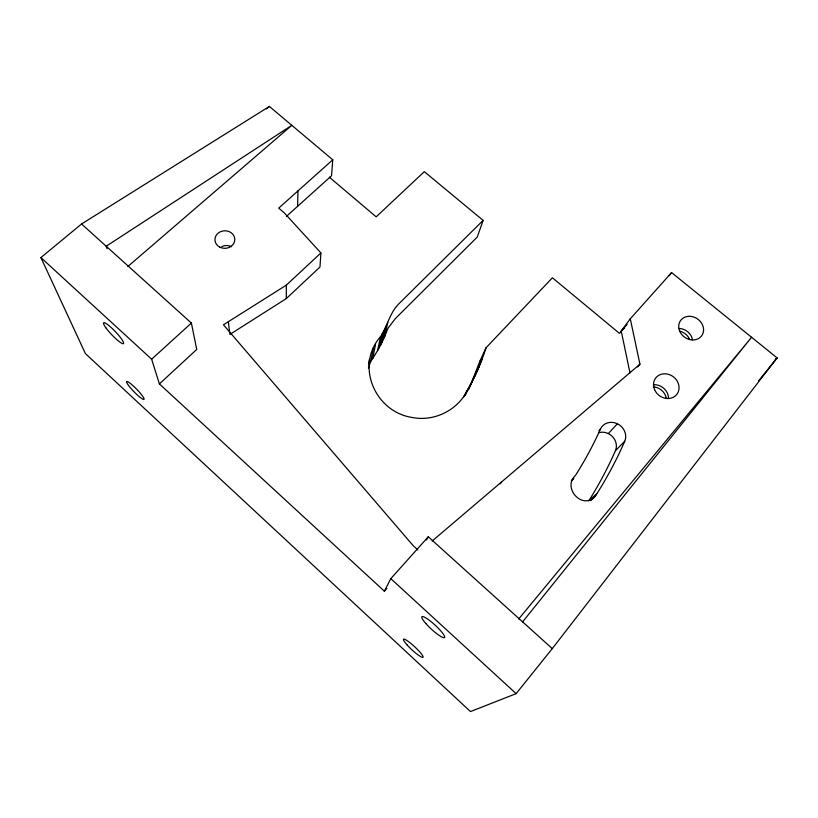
<?xml version="1.0" encoding="UTF-8"?>
<svg xmlns="http://www.w3.org/2000/svg" width="818" height="818" viewBox="0 0 818 818"><rect width="100%" height="100%" fill="white"/><g stroke="black" fill="none" stroke-linecap="round" stroke-linejoin="round"><path stroke-width="1.23" d="M229.878 334.429L286.31 298.58L286.341 285.134L320.912 252.946L284.306 212.915L278.733 208.12L332.762 159.796L269.378 106.432L81.544 223.989L40.9 257.588L85.409 353.601L470.483 711.568L516.138 693.644L552.273 648.623L777.1 357.906L671.578 272.588L630.289 318.795L621.23 331.014L629.972 372.916M286.382 216.443L297.619 206.3L297.956 190.88M329.357 177.22L376.178 216.842L424.317 171.657L483.121 220.379L398.765 303.897C389.644 312.987 387.456 326.034 380.585 336.597C355.135 365.349 374.756 411.474 411.71 417.405C434.941 422.19 459.184 409.46 468.622 387.936C475.677 375.145 481.7 361.75 486.045 347.783L552.395 277.783L619.482 333.376L624.512 327.742M320.912 252.946L319.961 267.036L286.31 298.58M332.762 159.796L331.535 175.768L297.619 206.3M368.499 364.194L369.46 359.327M368.397 368.1L370.789 361.178L373.56 347.476M370.789 361.178L372.65 358.611L375.482 344.848M372.65 358.611L377.599 350.574L380.585 336.597M377.599 350.574L379.123 347.844L382.149 333.795M379.123 347.844L380.595 345.094L383.662 330.973M380.595 345.094L381.996 342.313L385.104 328.13M381.996 342.313L383.335 339.521L386.485 325.267M383.335 339.521L384.613 336.709L387.804 322.374M470.289 385.748L479.818 361.311L486.045 347.783M483.121 220.379L477.252 237.067L395.268 318.683L388.059 328.171L384.613 336.709M463.653 396.996L464.614 394.9M464.604 395.646L466.158 392.272M464.573 395.932L466.649 391.433M465.013 395.155L467.098 390.646M465.432 394.368L466.464 392.119M465.473 394.746L468.622 387.936M467.876 390.145L470.524 384.429M475.943 372.558L482.078 359.327M468.632 388.949L472.375 380.891M474.522 376.096L480.616 362.967M473.039 379.613L479.103 366.576M470.197 385.851L477.518 370.186M468.642 389.225L469.89 386.617M40.9 257.588L151.647 359.204L159.398 383.918L384.368 591.179L390.81 578.653L428.295 536.782L552.273 648.623M590.688 500.483L595.034 496.444L598.602 490.974A455.135 404.9 -3.5 0 0 624.737 441.291A13.671 12.331 39.9 0 0 617.6 423.867L614.308 422.671A13.671 12.331 39.9 0 0 600.473 429.041L598.899 430.81M600.473 429.041A427.569 380.002 -3.3 0 1 575.575 475.268C561.925 487.416 582.079 510.452 595.034 496.444M426.454 539.962L428.295 536.782M588.663 500.872L589.829 499.184A442.63 395.718 -3.9 0 0 615.422 450.698L624.737 441.291M500.187 483.867L501.536 481.976M669.288 275.615L671.578 272.588M522.62 621.874L751.578 337.272L518.714 618.97M758.664 380.759L777.1 357.906L775.26 359.501M637.57 366.985L639.942 364.184L630.289 318.795M384.368 591.179L386.894 588.357M621.23 331.014L627.13 324.409M598.786 432.722A13.293 12.045 40.4 0 1 605.32 432.538L608.387 433.53L617.457 423.683M572.252 479.849L573.868 478.141M479.818 361.311L481.557 359.46M571.342 481.066L572.948 479.358M589.829 500.095L596.813 493.581M590.606 500.238L595.831 495.381M159.398 383.918L196.739 349.45L191.381 323.069L81.544 223.989M151.647 359.204L191.381 323.069M127.843 266.515L291.821 125.328L106.207 246.238L107.015 248.652M432.221 540.964L639.942 364.184M266.453 108.906L269.378 106.432M286.341 285.134L223.447 324.807L413.294 545.79L417.875 549.952M390.81 578.653L516.138 693.644M608.387 433.53L608.531 433.693A13.293 12.045 40.4 0 1 615.422 450.698M228.324 321.73L229.735 333.274M678.695 328.488A12.679 10.971 35.4 0 1 692.519 339.807M679.789 331.188A12.607 10.92 35.5 0 1 689.502 339.143M654.288 384.726A13.006 11.483 38.3 0 1 668.51 398.57M221.801 246.617A9.673 8.579 -1.9 0 1 231.453 246.688M653.388 386.863A12.935 11.432 38.4 0 1 666.333 398.53M679.809 331.433A13.016 11.196 35.1 0 0 701.261 336.321A13.016 11.196 35.1 0 0 692.396 316.648A13.016 11.196 35.1 0 0 679.809 331.433M654.594 389.685A13.364 11.738 37.9 0 0 676.588 394.665A13.364 11.738 37.9 0 0 667.662 374.112A13.364 11.738 37.9 0 0 654.594 389.685M105.921 327.875A14.417 2.393 46.3 0 0 123.099 343.734A14.417 2.393 46.3 0 0 111.616 327.936A14.417 2.393 46.3 0 0 105.921 327.875M425.82 623.51A15.368 2.74 42.6 0 0 444.511 637.549A15.368 2.74 42.6 0 0 429.327 620.289A15.368 2.74 42.6 0 0 425.82 623.51M219.797 247.128A9.939 8.763 -1.6 0 0 234.817 239.623A9.939 8.763 -1.6 0 0 220.022 231.944A9.939 8.763 -1.6 0 0 219.797 247.128M407.098 644.942A13.303 2.055 42.8 0 0 423.018 657.324A13.303 2.055 42.8 0 0 409.726 642.529A13.303 2.055 42.8 0 0 407.098 644.942M128.518 385.442A12.485 1.841 45.7 0 0 143.579 399.45A12.485 1.841 45.7 0 0 133.845 386.444A12.485 1.841 45.7 0 0 128.518 385.442"/></g></svg>
